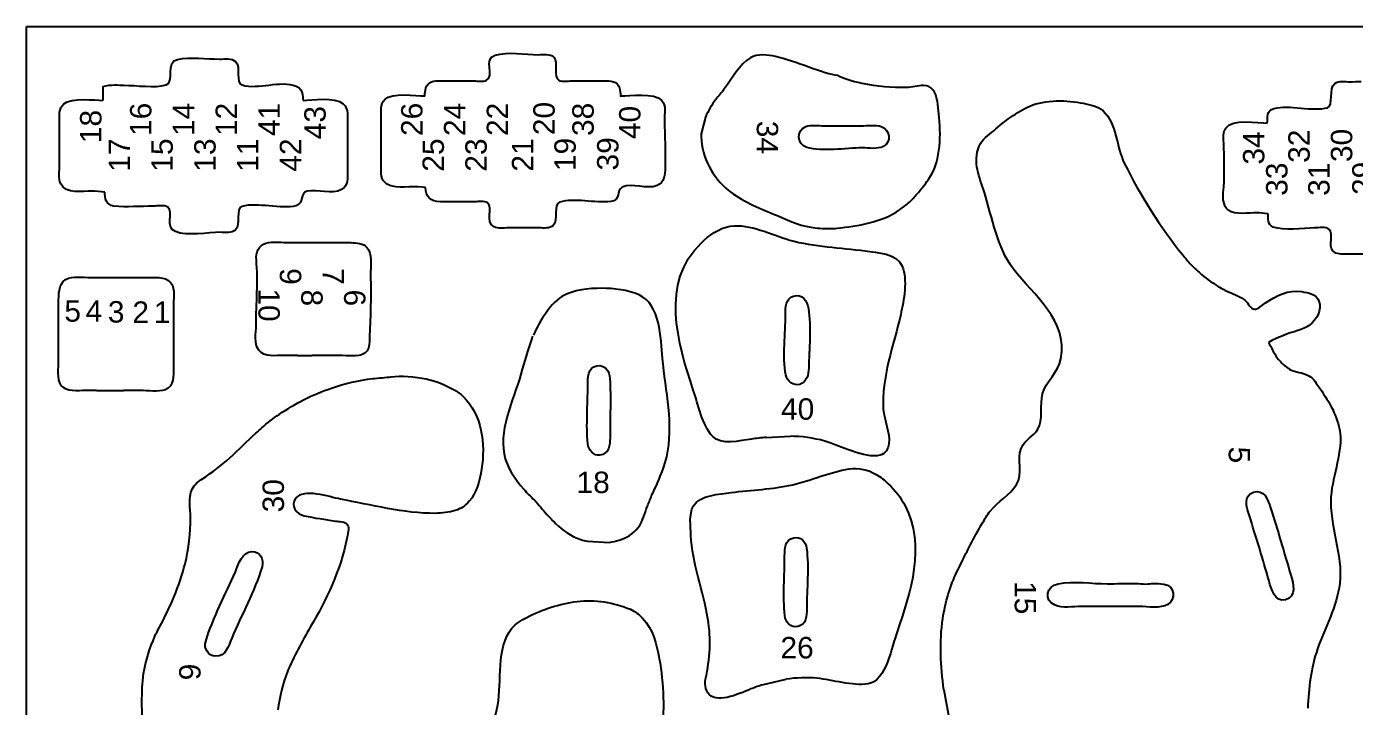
# Model space of a CAD drawing. Extents: x 0 to 330, y 0 to 240.
# Drawn here: x 0 to 186.1, y 144.8 to 240 of the extents above; entities that cross this region are included whole.
import ezdxf
from ezdxf.enums import TextEntityAlignment as Align

# ---------------------------------------------------------------- set-up
doc = ezdxf.new("R2010")
doc.units = 0
doc.layers.add('CUT', color=7, linetype='Continuous')
doc.layers.add('STEGE', color=5, linetype='Continuous')
doc.layers.add('Text', color=1, linetype='Continuous', lineweight=25)
doc.styles.add('textstyle0', font='')
doc.styles.add('textstyle1', font='')
doc.styles.add('textstyle14', font='')
doc.styles.add('textstyle2', font='')
doc.styles.add('textstyle29', font='')
doc.styles.add('textstyle3', font='')
doc.styles.add('textstyle30', font='')
doc.styles.add('textstyle32', font='')
doc.styles.add('textstyle4', font='')
doc.styles.add('textstyle42', font='')
doc.styles.add('textstyle43', font='')
doc.styles.add('textstyle44', font='')
doc.styles.add('textstyle5', font='')
doc.styles.add('textstyle51', font='')
doc.styles.add('textstyle53', font='')
doc.styles.add('textstyle54', font='')
doc.styles.add('textstyle55', font='')
doc.styles.add('textstyle56', font='')
doc.styles.add('textstyle57', font='')
doc.styles.add('textstyle58', font='')
doc.styles.add('textstyle59', font='')
doc.styles.add('textstyle6', font='')
doc.styles.add('textstyle60', font='')
doc.styles.add('textstyle61', font='')
doc.styles.add('textstyle62', font='')
doc.styles.add('textstyle63', font='')
doc.styles.add('textstyle64', font='')
doc.styles.add('textstyle65', font='')
doc.styles.add('textstyle66', font='')
doc.styles.add('textstyle67', font='')
doc.styles.add('textstyle68', font='')
doc.styles.add('textstyle69', font='')
doc.styles.add('textstyle7', font='')
doc.styles.add('textstyle70', font='')
doc.styles.add('textstyle71', font='')
doc.styles.add('textstyle72', font='')
doc.styles.add('textstyle73', font='')
doc.styles.add('textstyle74', font='')
doc.styles.add('textstyle75', font='')
doc.styles.add('textstyle76', font='')
doc.styles.add('textstyle77', font='')
doc.styles.add('textstyle78', font='')
doc.styles.add('textstyle79', font='')
doc.styles.add('textstyle8', font='')
doc.styles.add('textstyle80', font='')
doc.styles.add('textstyle9', font='')
doc.styles.get('textstyle0').set_extended_font_data('Arial')
doc.styles.get('textstyle1').set_extended_font_data('Arial')
doc.styles.get('textstyle14').set_extended_font_data('Arial')
doc.styles.get('textstyle2').set_extended_font_data('Arial')
doc.styles.get('textstyle29').set_extended_font_data('Arial')
doc.styles.get('textstyle3').set_extended_font_data('Arial')
doc.styles.get('textstyle30').set_extended_font_data('Arial')
doc.styles.get('textstyle32').set_extended_font_data('Arial')
doc.styles.get('textstyle4').set_extended_font_data('Arial')
doc.styles.get('textstyle42').set_extended_font_data('Arial')
doc.styles.get('textstyle43').set_extended_font_data('Arial')
doc.styles.get('textstyle44').set_extended_font_data('Arial')
doc.styles.get('textstyle5').set_extended_font_data('Arial')
doc.styles.get('textstyle51').set_extended_font_data('Arial')
doc.styles.get('textstyle53').set_extended_font_data('Arial')
doc.styles.get('textstyle54').set_extended_font_data('Arial')
doc.styles.get('textstyle55').set_extended_font_data('Arial')
doc.styles.get('textstyle56').set_extended_font_data('Arial')
doc.styles.get('textstyle57').set_extended_font_data('Arial')
doc.styles.get('textstyle58').set_extended_font_data('Arial')
doc.styles.get('textstyle59').set_extended_font_data('Arial')
doc.styles.get('textstyle6').set_extended_font_data('Arial')
doc.styles.get('textstyle60').set_extended_font_data('Arial')
doc.styles.get('textstyle61').set_extended_font_data('Arial')
doc.styles.get('textstyle62').set_extended_font_data('Arial')
doc.styles.get('textstyle63').set_extended_font_data('Arial')
doc.styles.get('textstyle64').set_extended_font_data('Arial')
doc.styles.get('textstyle65').set_extended_font_data('Arial')
doc.styles.get('textstyle66').set_extended_font_data('Arial')
doc.styles.get('textstyle67').set_extended_font_data('Arial')
doc.styles.get('textstyle68').set_extended_font_data('Arial')
doc.styles.get('textstyle69').set_extended_font_data('Arial')
doc.styles.get('textstyle7').set_extended_font_data('Arial')
doc.styles.get('textstyle70').set_extended_font_data('Arial')
doc.styles.get('textstyle71').set_extended_font_data('Arial')
doc.styles.get('textstyle72').set_extended_font_data('Arial')
doc.styles.get('textstyle73').set_extended_font_data('Arial')
doc.styles.get('textstyle74').set_extended_font_data('Arial')
doc.styles.get('textstyle75').set_extended_font_data('Arial')
doc.styles.get('textstyle76').set_extended_font_data('Arial')
doc.styles.get('textstyle77').set_extended_font_data('Arial')
doc.styles.get('textstyle78').set_extended_font_data('Arial')
doc.styles.get('textstyle79').set_extended_font_data('Arial')
doc.styles.get('textstyle8').set_extended_font_data('Arial')
doc.styles.get('textstyle80').set_extended_font_data('Arial')
doc.styles.get('textstyle9').set_extended_font_data('Arial')

msp = doc.modelspace()

# ---------------------------------------------------------------- linework, layer by layer
at = {"layer": 'CUT'}
for p, q in [((0, 240), (330, 240)), ((0, 0), (0, 240)), ((10.68, 231.59), (10.7, 229.66))]:
    msp.add_line(p, q, dxfattribs=at)
for points in [[(58.61, 232.39), (62.7, 232.39)], [(76.39, 232.39), (80.62, 232.39)], [(49.72, 221.11), (49.72, 227.17)], [(4.63, 220.63), (4.63, 226.56)], [(44.99, 226.42), (44.99, 219.78)], [(111.77, 226.1), (116.99, 226.1)], [(71.87, 211.79), (67.5, 211.79)], [(36.94, 209.74), (44.28, 209.74)], [(189.71, 208.14), (185.05, 208.14)], [(9.43, 204.83), (16.63, 204.83)], [(20.58, 200.73), (20.58, 192.27)], [(156.02, 158.77), (147.83, 158.77)]]:
    msp.add_lwpolyline(points, dxfattribs=at)
at = {"layer": 'CUT', "flags": 128}
for points in [[(37.97, 193.94), (36.09, 193.94)], [(43.43, 193.94), (40.04, 193.94)], [(9.79, 189.02), (8.3, 189.02)], [(15.92, 189.02), (13.64, 189.02)]]:
    msp.add_lwpolyline(points, dxfattribs=at)
at = {"layer": 'CUT'}
for points in [[(65.67, 236), (67.5, 236.53), (69.85, 236.06), (71.73, 236.06)], [(19.58, 231.82), (20.78, 232.15), (19.49, 235.11), (21.14, 235.41)], [(21.14, 235.41), (22.94, 235.75), (25.23, 235.45), (27.07, 235.45)], [(27.07, 235.45), (27.77, 235.45), (28.73, 235.61), (29.3, 235.1)], [(29.3, 235.1), (30.1, 234.39), (29.21, 232.11), (30.2, 231.82)], [(64.49, 232.48), (65.62, 233.04), (63.98, 235.51), (65.67, 236)], [(71.73, 236.06), (72.39, 236.06), (73.42, 236.25), (73.91, 235.72)], [(73.91, 235.72), (74.6, 234.98), (73.74, 232.9), (74.6, 232.48)], [(101.47, 235.63), (99.96, 234.74), (98.87, 232.67), (97.85, 231.33)], [(104.99, 235.81), (103.91, 236.04), (102.44, 236.21), (101.47, 235.63)], [(113.74, 233.16), (111.84, 233.25), (107.67, 235.24), (104.99, 235.81)], [(117.13, 232.03), (115.62, 232.36), (114.49, 232.66), (113.74, 233.16)], [(10.68, 231.59), (11.89, 231.96), (12.91, 231.78), (13.66, 231.78)], [(13.66, 231.78), (15.4, 231.78), (17.94, 231.37), (19.58, 231.82)], [(30.2, 231.82), (32.48, 231.14), (35.59, 232.53), (37.79, 231.67)], [(37.79, 231.67), (39.01, 231.2), (38.65, 229.65), (38.78, 229.66)], [(50.22, 229.8), (51.23, 230.83), (54.59, 230.28), (55.79, 230.28)], [(55.79, 230.28), (55.91, 230.21), (55.7, 231.3), (56.27, 231.94)], [(56.27, 231.94), (56.83, 232.57), (57.85, 232.39), (58.61, 232.39)], [(62.7, 232.39), (63.22, 232.39), (64.02, 232.25), (64.49, 232.48)], [(74.6, 232.48), (75.07, 232.25), (75.87, 232.39), (76.39, 232.39)], [(80.62, 232.39), (81.45, 232.39), (82.52, 232.54), (82.99, 231.68)], [(82.99, 231.68), (83.37, 230.99), (83.17, 230.04), (83.3, 230.28)], [(83.3, 230.28), (84.49, 230.28), (88.02, 230.81), (89.01, 229.68)], [(97.85, 231.33), (97.41, 230.76), (97.01, 230.32), (96.6, 229.77)], [(123.34, 231.47), (121.26, 231.42), (119.23, 231.58), (117.13, 232.03)], [(125.74, 231.74), (124.95, 231.77), (124.13, 231.49), (123.34, 231.47)], [(127.05, 231.14), (126.69, 231.59), (126.28, 231.72), (125.74, 231.74)], [(127.88, 227.8), (127.77, 228.82), (127.69, 230.34), (127.05, 231.14)], [(182.35, 228.64), (183.26, 228.91), (182.46, 231.36), (183.38, 232.04)], [(183.38, 232.04), (183.92, 232.43), (184.85, 232.27), (185.48, 232.27)], [(185.48, 232.27), (185.99, 232.27), (186.53, 232.29), (187.09, 232.32)], [(4.63, 226.56), (4.63, 227.46), (4.46, 228.52), (5.21, 229.18)], [(5.21, 229.18), (6.3, 230.12), (9.6, 229.66), (10.7, 229.66)], [(38.78, 229.66), (39.9, 229.66), (43.23, 230.22), (44.4, 229.18)], [(44.4, 229.18), (45.17, 228.49), (44.99, 227.35), (44.99, 226.42)], [(49.72, 227.17), (49.72, 228.05), (49.54, 229.11), (50.22, 229.8)], [(89.01, 229.68), (89.75, 228.84), (89.38, 227.88), (89.41, 226.89)], [(96.6, 229.77), (96.06, 229.06), (95.55, 228.22), (95.16, 227.33)], [(140.64, 228.86), (142.75, 229.8), (145.89, 229.71), (148.11, 229.26)], [(148.11, 229.26), (149.08, 229.07), (150.21, 228.86), (150.92, 228.18)], [(174.89, 228.54), (176.84, 229.08), (180.42, 228.07), (182.35, 228.64)], [(126.63, 218.91), (128.21, 221.41), (128.18, 224.91), (127.88, 227.8)], [(135.56, 225.41), (137.15, 226.8), (138.71, 227.99), (140.64, 228.86)], [(150.92, 228.18), (152.8, 226.39), (152.75, 223.11), (153.87, 220.86)], [(168.08, 225.77), (168.99, 227.15), (172.58, 226.48), (173.91, 226.48)], [(173.91, 226.48), (174.02, 227.27), (173.72, 228.21), (174.89, 228.54)], [(89.41, 226.89), (89.46, 224.72), (89.56, 222.41), (89.51, 220.26)], [(109.37, 223.07), (108, 223.49), (107.83, 225.46), (109.23, 226)], [(109.23, 226), (109.96, 226.28), (110.99, 226.1), (111.77, 226.1)], [(116.99, 226.1), (117.83, 226.1), (119.02, 226.3), (119.81, 226)], [(119.81, 226), (121.08, 225.51), (121.27, 223.83), (120.09, 223.21)], [(133.53, 223.26), (133.94, 224.25), (134.77, 224.73), (135.56, 225.41)], [(167.84, 222.95), (167.84, 223.81), (167.6, 225.03), (168.08, 225.77)], [(94.57, 224.97), (94.56, 224.83), (94.56, 224.69), (94.56, 224.55)], [(94.56, 224.55), (94.61, 221.7), (96.24, 218.77), (98.36, 217.07)], [(117.13, 223), (114.84, 223), (111.55, 222.41), (109.37, 223.07)], [(120.09, 223.21), (119.28, 222.78), (118.03, 223), (117.13, 223)], [(134.26, 216.76), (133.6, 218.92), (132.56, 220.93), (133.53, 223.26)], [(167.74, 216.74), (167.97, 218.77), (167.84, 220.9), (167.84, 222.95)], [(4.8, 217.95), (4.42, 218.67), (4.63, 219.84), (4.63, 220.63)], [(44.99, 219.78), (44.99, 218.82), (45.09, 217.67), (44.14, 217.17)], [(50, 218.44), (49.54, 219.14), (49.72, 220.29), (49.72, 221.11)], [(89.51, 220.26), (89.49, 219.3), (89.38, 218.13), (88.38, 217.72)], [(153.87, 220.86), (156.09, 216.42), (158.91, 211.85), (162.07, 208.02)], [(9.15, 216.96), (7.82, 216.96), (5.56, 216.51), (4.8, 217.95)], [(51.27, 217.63), (50.77, 217.74), (50.29, 218), (50, 218.44)], [(88.38, 217.72), (86.94, 217.13), (84.87, 218.17), (83.49, 217.49)], [(124.79, 216.51), (125.4, 217.21), (126.11, 218.09), (126.63, 218.91)], [(10.98, 216.82), (10.38, 216.81), (9.62, 216.96), (9.15, 216.96)], [(12.25, 214.86), (11.08, 214.99), (10.98, 216.02), (10.98, 216.82)], [(39.35, 216.94), (38.24, 216.76), (38.91, 215.22), (37.79, 214.91)], [(44.14, 217.17), (42.81, 216.46), (40.78, 217.17), (39.35, 216.94)], [(55.93, 217.44), (54.82, 217.7), (52.48, 217.37), (51.27, 217.63)], [(58.04, 215.46), (56.56, 215.46), (55.94, 216.24), (55.93, 217.44)], [(81.89, 215.48), (79.67, 215.23), (76.83, 216.04), (74.72, 215.42)], [(83.49, 217.49), (82.65, 217.08), (83.32, 215.64), (81.89, 215.48)], [(98.36, 217.07), (100.26, 215.56), (102.49, 214.65), (104.71, 213.74)], [(123.76, 215.42), (124.2, 215.81), (124.43, 216.1), (124.79, 216.51)], [(138.33, 206.04), (136.02, 209.07), (135.37, 213.18), (134.26, 216.76)], [(168.42, 214.3), (167.76, 214.8), (167.65, 215.94), (167.74, 216.74)], [(17.76, 214.84), (15.96, 214.84), (14.04, 214.66), (12.25, 214.86)], [(19.79, 214.7), (19.35, 215.05), (18.28, 214.84), (17.76, 214.84)], [(20.87, 211.28), (19.31, 211.92), (20.74, 213.95), (19.79, 214.7)], [(30.2, 214.8), (29.24, 214.52), (30.06, 212.24), (29.29, 211.52)], [(37.79, 214.91), (35.69, 214.31), (32.35, 215.44), (30.2, 214.8)], [(62.84, 215.46), (61.25, 215.46), (59.64, 215.46), (58.04, 215.46)], [(64.59, 215.32), (64.2, 215.63), (63.31, 215.46), (62.84, 215.46)], [(65.53, 211.96), (64.14, 212.7), (65.53, 214.57), (64.59, 215.32)], [(74.72, 215.42), (73.8, 215.15), (74.56, 212.84), (73.81, 212.14)], [(113.6, 211.75), (116.49, 212.09), (119.85, 212.55), (122.35, 214.33)], [(122.35, 214.33), (122.85, 214.69), (123.29, 215.01), (123.76, 215.42)], [(172.49, 213.92), (171.32, 213.92), (169.39, 213.54), (168.42, 214.3)], [(98.63, 212.02), (101.35, 212.46), (104.39, 210.82), (106.96, 210.1)], [(104.71, 213.74), (106.37, 213.06), (108.08, 212.16), (109.93, 211.89)], [(174.05, 213.78), (173.33, 213.83), (172.95, 213.92), (172.49, 213.92)], [(174.75, 211.91), (173.85, 212.27), (174.05, 213.14), (174.05, 213.78)], [(27.21, 211.18), (25.44, 211.18), (22.51, 210.61), (20.87, 211.28)], [(67.5, 211.79), (66.89, 211.79), (66.09, 211.66), (65.53, 211.96)], [(94.54, 209.68), (95.64, 210.76), (97.04, 211.77), (98.63, 212.02)], [(109.93, 211.89), (110.76, 211.78), (111.64, 211.71), (112.47, 211.71)], [(112.47, 211.71), (112.86, 211.71), (113.22, 211.71), (113.6, 211.75)], [(180.54, 211.8), (178.95, 211.8), (176.2, 211.33), (174.75, 211.91)], [(182.57, 211.58), (182.15, 212), (181.09, 211.8), (180.54, 211.8)], [(183.12, 208.58), (182.4, 209.4), (183.29, 210.86), (182.57, 211.58)], [(32.21, 207.34), (32.12, 208.37), (32.51, 209.32), (33.55, 209.65)], [(33.55, 209.65), (34.55, 209.96), (35.9, 209.74), (36.94, 209.74)], [(44.28, 209.74), (45.03, 209.74), (45.96, 209.76), (46.67, 209.61)], [(46.67, 209.61), (47.11, 209.52), (47.43, 209.4), (47.74, 209.02)], [(47.74, 209.02), (48.47, 208.15), (48.23, 206.73), (48.23, 205.65)], [(93.46, 189.08), (91.24, 195.72), (88.8, 204.08), (94.54, 209.68)], [(106.96, 210.1), (110.42, 209.12), (114, 209.07), (117.54, 208.57)], [(117.54, 208.57), (119.22, 208.34), (122.01, 208.25), (122.74, 206.44)], [(185.05, 208.14), (184.38, 208.14), (183.62, 208.02), (183.12, 208.58)], [(32.18, 198.17), (32.18, 201.21), (32.47, 204.32), (32.21, 207.34)], [(162.07, 208.02), (162.46, 207.55), (162.82, 207.09), (163.21, 206.66)], [(163.21, 206.66), (163.6, 206.25), (163.9, 205.99), (164.34, 205.59)], [(4.49, 201.72), (4.51, 202.9), (4.58, 204.37), (5.9, 204.74)], [(5.9, 204.74), (6.95, 205.05), (8.35, 204.83), (9.43, 204.83)], [(16.63, 204.83), (17.78, 204.83), (19.41, 205.12), (20.24, 204.1)], [(48.23, 205.65), (48.23, 202.88), (48.29, 200.07), (48.1, 197.32)], [(122.74, 206.44), (123.52, 204.52), (122.97, 201.63), (122.53, 199.67)], [(144.97, 193.48), (146, 198.93), (141.22, 202.24), (138.33, 206.04)], [(164.34, 205.59), (165.34, 204.7), (165.87, 204.31), (167.02, 203.61)], [(20.24, 204.1), (20.89, 203.3), (20.58, 201.7), (20.58, 200.73)], [(80.65, 203.34), (78.75, 203.32), (76.73, 203.17), (75.01, 202.17)], [(85.87, 202.4), (84.29, 203.1), (82.28, 203.35), (80.65, 203.34)], [(167.02, 203.61), (167.6, 203.27), (167.99, 203.07), (168.58, 202.81)], [(173.66, 201.29), (175.22, 202.34), (176.82, 203.17), (178.74, 202.87)], [(4.49, 193.25), (4.49, 196.08), (4.46, 198.9), (4.49, 201.72)], [(75.01, 202.17), (73.26, 201.15), (71.52, 197.91), (71.05, 196.79)], [(89.13, 193.54), (88.87, 196.34), (88.84, 201.09), (85.87, 202.4)], [(106.39, 199.67), (106.39, 200.67), (106.35, 201.88), (107.52, 202.25)], [(107.52, 202.25), (108.72, 202.63), (109.44, 201.54), (109.6, 200.51)], [(168.58, 202.81), (169.31, 202.49), (170.17, 202.15), (170.83, 201.61)], [(170.83, 201.61), (171.24, 201.27), (171.58, 200.45), (172.12, 200.41)], [(172.12, 200.41), (172.66, 200.37), (173.2, 200.98), (173.66, 201.29)], [(178.74, 202.87), (179.69, 202.73), (180.76, 202.54), (181.15, 201.52)], [(181.15, 201.52), (181.62, 200.31), (180.78, 198.91), (179.86, 198.22)], [(106.42, 191.2), (105.94, 193.83), (106.39, 196.98), (106.39, 199.67)], [(109.6, 200.51), (109.98, 197.89), (109.7, 194.84), (109.64, 192.19)], [(122.53, 199.67), (121.57, 195.42), (119.79, 190.8), (120.09, 186.4)], [(32.54, 194.67), (31.83, 195.6), (32.18, 197.09), (32.18, 198.17)], [(48.1, 197.32), (48.02, 196.15), (48.41, 194.49), (46.96, 194.03)], [(178.17, 197.42), (176.8, 196.99), (175.37, 196.49), (174.08, 195.74)], [(179.86, 198.22), (179.36, 197.84), (178.78, 197.6), (178.17, 197.42)], [(70.91, 196.65), (70.56, 195.4), (69.92, 193.62), (69.49, 191.99)], [(174.08, 195.74), (174.53, 194.96), (174.77, 194.32), (175.29, 193.62)], [(36.09, 193.94), (34.96, 193.94), (33.33, 193.64), (32.54, 194.67)], [(46.96, 194.03), (45.93, 193.7), (44.51, 193.94), (43.43, 193.94)], [(175.29, 193.62), (175.7, 193.08), (176.2, 192.57), (176.76, 192.18)], [(4.87, 189.74), (4.21, 190.66), (4.49, 192.18), (4.49, 193.25)], [(20.58, 192.27), (20.58, 191.13), (20.75, 189.63), (19.45, 189.13)], [(69.49, 191.99), (68.54, 188.41), (66.21, 183.91), (66.93, 180.14)], [(78.67, 189.73), (78.67, 190.8), (78.6, 192.21), (79.95, 192.48)], [(79.95, 192.48), (81.02, 192.69), (81.72, 191.69), (81.77, 190.72)], [(89.73, 179.72), (90.76, 184.22), (89.55, 189.03), (89.13, 193.54)], [(109.64, 192.19), (109.61, 191.25), (109.37, 190.19), (108.37, 189.88)], [(142.41, 188.54), (142.92, 190.38), (144.6, 191.49), (144.97, 193.48)], [(176.76, 192.18), (177.62, 191.58), (178.44, 191.65), (179.44, 191.24)], [(42.73, 189.35), (44.61, 189.98), (46.55, 190.48), (48.52, 190.69)], [(48.52, 190.69), (49.24, 190.77), (50.46, 190.86), (51.06, 190.94)], [(51.06, 190.94), (52.48, 191.12), (54.5, 190.99), (56, 190.65)], [(56, 190.65), (57.37, 190.35), (58.71, 189.8), (59.95, 189.12)], [(81.77, 190.72), (81.91, 187.96), (81.78, 185.16), (81.78, 182.4)], [(108.37, 189.88), (107.49, 189.61), (106.58, 190.33), (106.42, 191.2)], [(179.44, 191.24), (180.26, 190.9), (180.65, 190.22), (181.13, 189.53)], [(8.3, 189.02), (7.19, 189.02), (5.6, 188.73), (4.87, 189.74)], [(19.45, 189.13), (18.47, 188.75), (16.96, 189.02), (15.92, 189.02)], [(35.4, 185.68), (37.67, 187.22), (40.1, 188.47), (42.73, 189.35)], [(59.95, 189.12), (60.44, 188.85), (60.82, 188.55), (61.22, 188.17)], [(61.22, 188.17), (63.84, 185.66), (64.34, 181.5), (63.77, 178.01)], [(78.67, 181.55), (78.41, 184.25), (78.67, 187), (78.67, 189.73)], [(96.14, 182.61), (94.69, 184.22), (94.14, 187.03), (93.46, 189.08)], [(141.77, 183.6), (142.54, 184.85), (142, 187.09), (142.41, 188.54)], [(181.13, 189.53), (182.32, 187.81), (183.65, 185.74), (184.03, 183.6)], [(120.09, 186.4), (120.2, 184.88), (121.04, 183.08), (120.88, 181.6)], [(33, 183.8), (33.69, 184.45), (34.58, 185.13), (35.4, 185.68)], [(28.48, 179.58), (29.75, 180.73), (30.91, 181.96), (32.15, 183.05)], [(32.15, 183.05), (32.46, 183.32), (32.7, 183.53), (33, 183.8)], [(101.59, 182.21), (100.02, 182), (97.32, 181.3), (96.14, 182.61)], [(103.66, 182.45), (102.98, 182.39), (102.29, 182.3), (101.59, 182.21)], [(111.9, 181.93), (110.24, 182.39), (108.65, 182.59), (107.06, 182.62)], [(139.4, 180.92), (139.92, 182.16), (141.1, 182.53), (141.77, 183.6)], [(184.03, 183.6), (184.6, 180.48), (183.05, 177.26), (182.84, 174.15)], [(80.37, 179.95), (79.47, 179.8), (78.75, 180.74), (78.67, 181.55)], [(81.78, 182.4), (81.78, 181.31), (81.63, 180.16), (80.37, 179.95)], [(119.66, 179.96), (117.45, 179.4), (114.03, 181.32), (111.9, 181.93)], [(120.88, 181.6), (120.8, 180.89), (120.39, 180.14), (119.66, 179.96)], [(138.78, 175.84), (139.76, 177.39), (138.73, 179.32), (139.4, 180.92)], [(24.67, 176.65), (26, 177.55), (27.29, 178.5), (28.48, 179.58)], [(66.93, 180.14), (67.3, 178.26), (68.48, 176.59), (69.68, 175.2)], [(88.49, 176.19), (88.93, 177.27), (89.45, 178.49), (89.73, 179.72)], [(63.77, 178.01), (63.51, 176.43), (63.05, 174.65), (62.04, 173.5)], [(107.39, 175.82), (110.04, 176.42), (112.6, 177.64), (115.29, 178.03)], [(115.29, 178.03), (116.69, 178.23), (117.88, 177.94), (119.1, 177.27)], [(119.1, 177.27), (119.7, 176.94), (120.31, 176.43), (120.79, 175.97)], [(22.98, 171.24), (22.98, 172.54), (22.61, 173.96), (23.2, 175.19)], [(23.2, 175.19), (23.55, 175.92), (24.06, 176.24), (24.67, 176.65)], [(44, 173.81), (42.42, 174.11), (38.84, 175.37), (37.72, 173.92)], [(69.68, 175.2), (70.19, 174.62), (70.61, 174.24), (71.2, 173.65)], [(87.65, 174.35), (87.93, 175.03), (88.23, 175.56), (88.49, 176.19)], [(98.78, 174.72), (101.65, 175.12), (104.55, 175.16), (107.39, 175.82)], [(120.79, 175.97), (121.79, 175.02), (122.51, 174.07), (123.15, 172.87)], [(135.09, 172.17), (136.14, 173.51), (137.86, 174.38), (138.78, 175.84)], [(171.97, 174.76), (173.48, 175.25), (173.99, 173.74), (174.36, 172.6)], [(37.72, 173.92), (36.92, 172.89), (37.83, 171.71), (38.92, 171.47)], [(57.27, 171.81), (52.99, 171.79), (48.18, 173.01), (44, 173.81)], [(62.04, 173.5), (61.43, 172.81), (60.92, 172.46), (60.09, 172.22)], [(71.2, 173.65), (71.83, 173.01), (72.35, 172.33), (72.93, 171.67)], [(87.02, 172.8), (87.23, 173.31), (87.42, 173.83), (87.65, 174.35)], [(93.48, 172.87), (94.34, 174.4), (97.18, 174.5), (98.78, 174.72)], [(171.35, 171.61), (171.01, 172.67), (170.52, 174.3), (171.97, 174.76)], [(182.84, 174.15), (182.56, 170.04), (184.55, 166.09), (184.06, 162.01)], [(22.22, 164.75), (22.74, 166.88), (22.98, 169.06), (22.98, 171.24)], [(38.92, 171.47), (40.35, 171.16), (41.85, 170.96), (43.3, 170.74)], [(60.09, 172.22), (59.22, 171.96), (58.19, 171.81), (57.27, 171.81)], [(72.93, 171.67), (73.34, 171.2), (73.71, 170.85), (74.16, 170.4)], [(85.74, 169.84), (86.48, 170.82), (86.59, 171.75), (87.02, 172.8)], [(93.13, 168.78), (93.09, 170.08), (92.81, 171.67), (93.48, 172.87)], [(123.15, 172.87), (126.04, 167.44), (123.94, 160.61), (122.01, 155.23)], [(134, 170.48), (134.34, 171.05), (134.65, 171.62), (135.09, 172.17)], [(174.16, 162.3), (173.27, 165.41), (172.35, 168.53), (171.35, 171.61)], [(174.36, 172.6), (175.38, 169.47), (176.27, 166.29), (177.22, 163.14)], [(43.3, 170.74), (43.8, 170.66), (44.68, 170.7), (44.99, 170.21)], [(44.99, 170.21), (45.27, 169.75), (45, 168.77), (44.9, 168.28)], [(74.16, 170.4), (75.16, 169.42), (76.33, 168.58), (77.69, 168.15)], [(83.05, 168.05), (84.11, 168.4), (85.04, 168.92), (85.74, 169.84)], [(132.28, 167.38), (132.8, 168.41), (133.4, 169.5), (134, 170.48)], [(44.9, 168.28), (43.99, 163.8), (42, 159.68), (39.77, 155.86)], [(77.69, 168.15), (77.99, 168.05), (78.3, 167.97), (78.62, 167.9)], [(81.66, 167.75), (82.14, 167.81), (82.6, 167.91), (83.05, 168.05)], [(95.5, 157.06), (94.85, 160.98), (93.28, 164.78), (93.13, 168.78)], [(106.26, 165.81), (106.26, 166.88), (106.29, 168.07), (107.53, 168.4)], [(107.53, 168.4), (108.47, 168.64), (109.23, 167.81), (109.34, 166.94)], [(29.27, 163.62), (29.73, 164.7), (30.14, 166.43), (31.59, 166.46)], [(31.59, 166.46), (32.71, 166.48), (33.33, 165.39), (33.01, 164.33)], [(106.27, 157.49), (106, 160.2), (106.26, 163.08), (106.26, 165.81)], [(109.34, 166.94), (109.68, 164.21), (109.36, 161.23), (109.36, 158.47)], [(131.08, 164.98), (131.48, 165.8), (131.87, 166.58), (132.28, 167.38)], [(18.63, 155.86), (20.11, 158.66), (21.44, 161.58), (22.22, 164.75)], [(33.01, 164.33), (31.97, 160.91), (30.13, 157.61), (28.76, 154.31)], [(130.45, 163.71), (130.66, 164.17), (130.85, 164.52), (131.08, 164.98)], [(25.11, 153.88), (26.13, 157.21), (27.9, 160.42), (29.27, 163.62)], [(128.42, 157.07), (128.76, 159.4), (129.45, 161.61), (130.45, 163.71)], [(144.16, 158.94), (142.44, 159.67), (143.02, 161.64), (144.59, 161.95)], [(144.59, 161.95), (146.81, 162.38), (149.31, 161.95), (151.5, 161.95)], [(151.5, 161.95), (152.77, 161.95), (154.12, 162.02), (155.45, 162.01)], [(155.45, 162.01), (156.06, 162.01), (156.34, 161.92), (156.86, 161.91)], [(156.86, 161.91), (157.3, 161.9), (157.55, 162), (157.99, 162)], [(157.99, 162), (158.55, 162), (158.8, 161.99), (159.4, 161.9)], [(176.48, 159.71), (174.95, 159.31), (174.47, 161.21), (174.16, 162.3)], [(177.22, 163.14), (177.58, 161.96), (178.03, 160.12), (176.48, 159.71)], [(184.06, 162.01), (183.66, 158.7), (182.01, 155.87), (180.95, 152.84)], [(159.4, 161.9), (160.99, 161.66), (161.14, 159.77), (159.97, 159.05)], [(70.11, 157.24), (72.28, 158.4), (74.73, 159.12), (77.17, 159.47)], [(77.17, 159.47), (79.64, 159.82), (82.35, 159.31), (84.64, 158.37)], [(84.64, 158.37), (85.34, 158.09), (85.81, 157.67), (86.34, 157.13)], [(109.36, 158.47), (109.36, 157.48), (109.33, 156.19), (108.09, 155.95)], [(147.83, 158.77), (146.72, 158.77), (145.2, 158.5), (144.16, 158.94)], [(159.97, 159.05), (158.95, 158.43), (157.18, 158.77), (156.02, 158.77)], [(68.03, 155.72), (68.6, 156.41), (69.34, 156.82), (70.11, 157.24)], [(86.34, 157.13), (87.84, 155.59), (88.29, 153.56), (88.68, 151.49)], [(95.18, 148.6), (95.78, 151.55), (96, 154.07), (95.5, 157.06)], [(108.09, 155.95), (107.12, 155.77), (106.37, 156.57), (106.27, 157.49)], [(128.58, 147.08), (128.1, 150.41), (127.95, 153.8), (128.42, 157.07)], [(16.41, 149.37), (16.67, 151.19), (17.29, 152.93), (17.99, 154.59)], [(17.99, 154.59), (18.18, 155.05), (18.41, 155.43), (18.63, 155.86)], [(39.77, 155.86), (38.67, 153.97), (37.43, 151.69), (36.57, 149.65)], [(66.05, 144.99), (66.65, 148.23), (65.81, 153), (68.03, 155.72)], [(122.01, 155.23), (121.27, 153.2), (120.52, 148.33), (117.97, 147.93)], [(26.51, 151.79), (25.44, 151.85), (24.81, 152.92), (25.11, 153.88)], [(28.76, 154.31), (28.33, 153.27), (27.91, 151.71), (26.51, 151.79)], [(180.95, 152.84), (180.03, 150.19), (179.71, 147.3), (179.59, 144.52)], [(88.68, 151.49), (89.35, 147.93), (89.39, 144.08), (89.04, 140.48)], [(16.2, 141.33), (16.24, 143.99), (16.03, 146.72), (16.41, 149.37)], [(36.57, 149.65), (35.87, 148), (35.52, 146.07), (35.2, 144.29)], [(95.97, 146.2), (95.2, 146.7), (95.01, 147.73), (95.18, 148.6)], [(102.17, 147.46), (100.7, 146.93), (97.45, 145.24), (95.97, 146.2)], [(103.12, 147.78), (102.8, 147.68), (102.48, 147.57), (102.17, 147.46)], [(110.78, 148.71), (109.33, 148.85), (107.89, 148.79), (106.46, 148.57)], [(117.97, 147.93), (115.68, 147.58), (113.06, 148.5), (110.78, 148.71)], [(62.59, 134.98), (63.93, 138.1), (65.41, 141.63), (66.05, 144.99)]]:
    msp.add_open_spline(points, degree=3, dxfattribs=at)
at = {"layer": 'STEGE'}
for p, q in [((95.16, 227.33), (94.57, 224.97)), ((37.97, 193.94), (40.04, 193.94)), ((9.79, 189.02), (13.64, 189.02)), ((103.66, 182.45), (107.06, 182.62)), ((78.62, 167.9), (81.66, 167.75)), ((103.12, 147.78), (106.46, 148.57)), ((128.58, 147.08), (129.25, 143.26))]:
    msp.add_line(p, q, dxfattribs=at)
for points in [[(29.29, 211.52), (28.77, 211.03), (27.87, 211.18), (27.21, 211.18)], [(73.81, 212.14), (73.31, 211.67), (72.51, 211.79), (71.87, 211.79)]]:
    msp.add_open_spline(points, degree=3, dxfattribs=at)

# ---------------------------------------------------------------- texts
at = {"layer": 'Text'}
for s, rotation, style, p in [('16', 90, 'textstyle55', (16, 227)), ('14', 90, 'textstyle57', (22, 227)), ('12', 90, 'textstyle59', (28, 227)), ('41', 90, 'textstyle61', (34, 227)), ('26', 90, 'textstyle64', (54, 227)), ('24', 90, 'textstyle66', (60, 227)), ('22', 90, 'textstyle68', (66, 227)), ('20', 90, 'textstyle70', (72.53, 227.12)), ('38', 90, 'textstyle72', (78, 227)), ('18', 90, 'textstyle53', (9, 226)), ('43', 90, 'textstyle63', (40.43, 226.54)), ('40', 90, 'textstyle74', (84.55, 226.56)), ('34', -90, 'textstyle43', (103.85, 224.47)), ('32', 90, 'textstyle77', (178.35, 223.24)), ('30', 90, 'textstyle79', (184.32, 223.35)), ('17', 90, 'textstyle54', (13, 222)), ('15', 90, 'textstyle56', (19, 222)), ('13', 90, 'textstyle58', (25, 222)), ('11', 90, 'textstyle60', (31, 222)), ('42', 90, 'textstyle62', (37, 222)), ('25', 90, 'textstyle65', (57, 222)), ('23', 90, 'textstyle67', (63, 222)), ('21', 90, 'textstyle69', (69.53, 222.01)), ('19', 90, 'textstyle71', (75.48, 222.09)), ('39', 90, 'textstyle73', (81.47, 222.17)), ('34', 90, 'textstyle75', (172, 223)), ('33', 90, 'textstyle76', (175.24, 218.62)), ('31', 90, 'textstyle78', (181.14, 218.62)), ('29', 90, 'textstyle80', (187.31, 218.74)), ('9', -90, 'textstyle1', (37, 205)), ('7', -90, 'textstyle3', (43, 205)), ('10', -90, 'textstyle0', (34, 201)), ('8', -90, 'textstyle2', (40, 202)), ('6', -90, 'textstyle4', (46, 202)), ('5', -90, 'textstyle14', (170, 180)), ('30', 90, 'textstyle29', (34.58, 174.28)), ('15', -90, 'textstyle32', (140, 160)), ('9', 90, 'textstyle30', (22.89, 149.59))]:
    msp.add_text(s, height=3, rotation=rotation, dxfattribs=dict(at, style=style)).set_placement(p, align=Align.MIDDLE_CENTER)
for s, style, p in [('5', 'textstyle5', (6.46, 200.16)), ('4', 'textstyle6', (9.44, 200.16)), ('3', 'textstyle7', (12.56, 200.04)), ('2', 'textstyle8', (16, 200)), ('1', 'textstyle9', (19, 200)), ('40', 'textstyle51', (108.08, 186.43)), ('18', 'textstyle44', (79.42, 176.16)), ('26', 'textstyle42', (108, 153))]:
    msp.add_text(s, height=3, dxfattribs=dict(at, style=style)).set_placement(p, align=Align.MIDDLE_CENTER)

doc.saveas('drawing.dxf')
